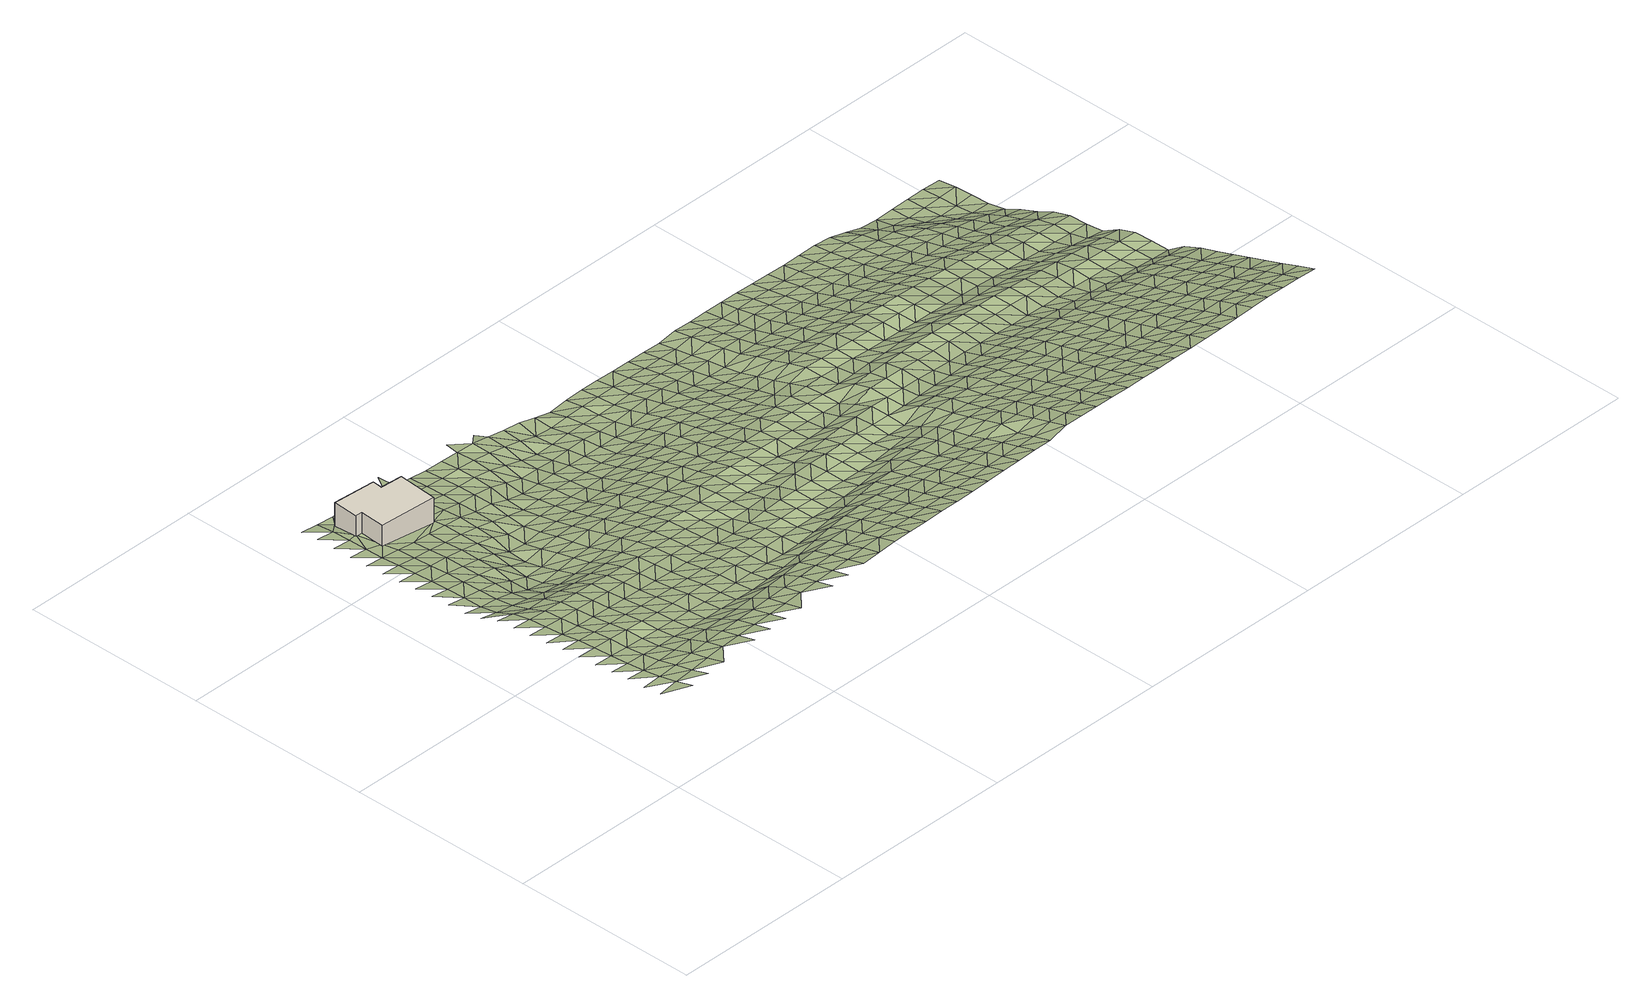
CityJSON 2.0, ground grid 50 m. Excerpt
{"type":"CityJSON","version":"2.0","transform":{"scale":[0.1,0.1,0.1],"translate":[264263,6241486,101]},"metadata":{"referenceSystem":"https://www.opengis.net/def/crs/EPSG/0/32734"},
"CityObjects":{
"building1":{"type":"Building","attributes":{"address":"28 Garrick Road Universtity Estate Cape Town","building":"house","building:levels":"1.5","footprint":{"type":"Polygon"},"plus_code":"CHX2XMX7+X8X","ground_height":112.8,"building_height":5.5,"roof_height":118.3},"geometry":[{"type":"Solid","lod":"1","boundaries":[[[[0,1,2,3]],[[1,4,5,2]],[[4,6,7,5]],[[6,8,9,7]],[[8,10,11,9]],[[10,12,13,11]],[[12,14,15,13]],[[14,0,3,15]],[[3,2,5,7,9,11,13,15]],[[14,12,10,8,6,4,1,0]]]]}]},
"terrain1":{"type":"TINRelief","geometry":[{"type":"CompositeSurface","lod":"1","boundaries":[[[16,17,18]],[[17,19,20]],[[19,21,22]],[[19,17,23]],[[21,24,25]],[[26,23,17]],[[21,19,27]],[[24,28,29]],[[23,27,19]],[[28,30,31]],[[24,21,32]],[[27,33,21]],[[24,32,28]],[[30,34,35]],[[21,33,32]],[[27,23,36]],[[37,36,23]],[[34,38,39]],[[30,28,40]],[[41,33,27]],[[28,32,42]],[[36,41,27]],[[34,30,40]],[[28,42,40]],[[38,43,44]],[[33,45,32]],[[33,41,45]],[[38,34,46]],[[36,37,47]],[[43,48,49]],[[50,42,32]],[[40,46,34]],[[36,47,41]],[[50,32,45]],[[48,51,52]],[[38,53,43]],[[46,54,38]],[[55,40,42]],[[56,42,50]],[[48,43,53]],[[45,41,57]],[[38,54,53]],[[51,58,59]],[[41,47,60]],[[40,55,46]],[[42,56,55]],[[50,45,57]],[[57,41,60]],[[51,48,61]],[[58,62,63]],[[64,54,46]],[[53,61,48]],[[50,65,56]],[[46,55,64]],[[58,51,66]],[[67,60,47]],[[62,68,69]],[[65,50,57]],[[51,61,66]],[[67,47,70]],[[53,54,71]],[[56,72,55]],[[64,73,54]],[[62,58,74]],[[68,75,76]],[[72,56,65]],[[53,71,61]],[[57,60,77]],[[66,74,58]],[[54,73,71]],[[78,60,67]],[[79,64,55]],[[68,62,80]],[[65,57,77]],[[75,81,82]],[[79,55,72]],[[77,60,78]],[[83,66,61]],[[74,80,62]],[[64,84,73]],[[61,71,83]],[[72,65,85]],[[81,86,87]],[[64,79,84]],[[75,68,88]],[[89,74,66]],[[67,90,78]],[[80,91,68]],[[85,65,77]],[[83,89,66]],[[92,90,67]],[[75,88,81]],[[79,72,93]],[[73,94,71]],[[86,95,96]],[[68,91,88]],[[73,84,97]],[[80,74,98]],[[78,99,77]],[[93,72,85]],[[94,83,71]],[[89,98,74]],[[73,97,94]],[[90,99,78]],[[79,100,84]],[[95,101,102]],[[86,81,103]],[[104,91,80]],[[85,77,105]],[[81,88,106]],[[79,93,100]],[[89,83,107]],[[98,104,80]],[[99,105,77]],[[95,86,103]],[[108,97,84]],[[81,106,103]],[[101,109,110]],[[107,83,94]],[[91,111,88]],[[85,112,93]],[[108,84,100]],[[99,90,113]],[[91,104,111]],[[105,112,85]],[[101,95,114]],[[98,89,115]],[[109,116,117]],[[107,118,89]],[[113,90,119]],[[120,106,88]],[[97,121,94]],[[93,122,100]],[[103,114,95]],[[123,97,108]],[[98,115,104]],[[105,99,124]],[[120,88,111]],[[89,118,115]],[[112,122,93]],[[121,107,94]],[[109,101,125]],[[116,126,127]],[[97,123,121]],[[124,99,113]],[[108,100,128]],[[114,129,101]],[[130,103,106]],[[131,112,105]],[[132,106,120]],[[122,128,100]],[[101,129,125]],[[116,109,133]],[[134,118,107]],[[111,104,135]],[[126,136,137]],[[104,115,138]],[[131,105,124]],[[103,130,114]],[[108,139,123]],[[125,133,109]],[[106,132,130]],[[107,121,134]],[[126,116,133]],[[120,111,135]],[[122,112,140]],[[135,104,138]],[[128,139,108]],[[118,141,115]],[[124,113,142]],[[140,112,131]],[[143,129,114]],[[118,134,141]],[[144,142,113]],[[120,145,132]],[[121,123,146]],[[126,133,147]],[[147,136,126]],[[114,130,143]],[[139,148,123]],[[133,125,149]],[[150,138,115]],[[151,128,122]],[[129,152,125]],[[145,120,135]],[[140,153,122]],[[121,146,134]],[[131,124,154]],[[150,115,141]],[[123,148,146]],[[142,155,124]],[[132,156,130]],[[139,128,151]],[[143,152,129]],[[122,153,151]],[[154,140,131]],[[156,132,145]],[[154,124,155]],[[157,136,147]],[[135,138,158]],[[134,159,141]],[[160,138,150]],[[161,143,130]],[[148,139,162]],[[142,144,163]],[[146,159,134]],[[145,135,158]],[[164,153,140]],[[161,130,156]],[[158,138,160]],[[151,162,139]],[[150,141,165]],[[142,163,155]],[[140,154,164]],[[143,166,152]],[[159,165,141]],[[156,145,167]],[[153,168,151]],[[148,169,146]],[[143,161,166]],[[162,170,148]],[[150,171,160]],[[172,157,147]],[[167,145,158]],[[153,164,168]],[[152,173,125]],[[159,146,169]],[[154,155,174]],[[165,171,150]],[[148,170,169]],[[155,163,175]],[[161,156,176]],[[162,151,177]],[[152,166,178]],[[160,179,158]],[[154,174,164]],[[176,156,167]],[[177,151,168]],[[174,155,175]],[[165,159,180]],[[171,179,160]],[[161,181,166]],[[182,170,162]],[[157,172,183]],[[169,180,159]],[[167,158,184]],[[164,185,168]],[[186,172,147]],[[161,176,181]],[[177,182,162]],[[171,165,187]],[[188,175,163]],[[173,152,178]],[[179,184,158]],[[185,164,174]],[[189,178,166]],[[165,180,187]],[[188,163,190]],[[167,191,176]],[[169,170,192]],[[168,193,177]],[[189,166,181]],[[182,194,170]],[[179,171,195]],[[184,191,167]],[[185,193,168]],[[174,175,196]],[[170,194,192]],[[187,195,171]],[[197,175,188]],[[176,198,181]],[[199,180,169]],[[200,182,177]],[[201,178,189]],[[184,179,202]],[[185,174,196]],[[191,198,176]],[[177,193,200]],[[196,175,197]],[[178,201,173]],[[187,180,199]],[[169,192,199]],[[195,202,179]],[[189,181,203]],[[194,182,204]],[[205,206,186]],[[172,207,183]],[[208,193,185]],[[198,203,181]],[[204,182,200]],[[209,195,187]],[[191,184,210]],[[197,188,211]],[[202,212,184]],[[208,185,196]],[[189,213,201]],[[199,209,187]],[[214,211,188]],[[215,206,205]],[[207,172,186]],[[191,210,198]],[[192,194,216]],[[215,186,206]],[[203,213,189]],[[184,212,210]],[[204,217,194]],[[202,195,218]],[[200,193,219]],[[197,220,196]],[[221,193,208]],[[201,222,173]],[[192,216,199]],[[1,173,223]],[[209,218,195]],[[194,217,216]],[[211,220,197]],[[215,205,1]],[[219,204,200]],[[213,222,201]],[[219,193,221]],[[224,223,173]],[[203,198,225]],[[226,212,202]],[[227,208,196]],[[198,210,228]],[[199,229,209]],[[186,215,207]],[[218,226,202]],[[220,227,196]],[[222,224,173]],[[213,203,225]],[[230,217,204]],[[198,228,225]],[[229,199,216]],[[212,231,210]],[[221,208,232]],[[233,1,223]],[[204,219,230]],[[220,211,234]],[[223,224,233]],[[212,226,231]],[[227,232,208]],[[222,213,235]],[[218,209,236]],[[237,216,217]],[[209,229,238]],[[239,234,211]],[[240,228,210]],[[219,221,241]],[[215,1,242]],[[225,235,213]],[[217,230,237]],[[218,236,226]],[[227,220,243]],[[240,210,231]],[[209,238,236]],[[232,241,221]],[[207,215,242]],[[229,216,244]],[[234,243,220]],[[1,233,242]],[[222,245,224]],[[230,219,246]],[[235,247,222]],[[244,216,237]],[[248,225,228]],[[249,228,240]],[[241,246,219]],[[224,245,233]],[[231,226,250]],[[238,229,251]],[[232,227,252]],[[253,234,239]],[[222,247,245]],[[226,236,254]],[[243,255,227]],[[225,248,235]],[[230,256,237]],[[257,207,242]],[[228,249,248]],[[251,229,244]],[[240,231,250]],[[232,252,241]],[[250,226,254]],[[246,256,230]],[[227,255,252]],[[233,258,242]],[[238,259,236]],[[243,234,260]],[[261,207,257]],[[262,247,235]],[[263,244,237]],[[258,233,245]],[[238,251,259]],[[253,260,234]],[[240,264,249]],[[235,248,262]],[[256,263,237]],[[257,242,265]],[[266,254,236]],[[246,241,267]],[[268,255,243]],[[264,240,250]],[[241,252,269]],[[251,244,270]],[[265,242,258]],[[266,236,259]],[[260,268,243]],[[245,247,271]],[[249,272,248]],[[256,246,267]],[[262,273,247]],[[263,270,244]],[[241,269,267]],[[255,274,252]],[[272,249,264]],[[258,245,271]],[[259,251,275]],[[250,254,276]],[[247,273,271]],[[277,257,265]],[[278,254,266]],[[255,268,274]],[[279,262,248]],[[263,256,280]],[[260,253,281]],[[270,275,251]],[[264,250,276]],[[282,269,252]],[[279,248,272]],[[276,254,278]],[[267,280,256]],[[265,258,283]],[[284,266,259]],[[260,281,268]],[[282,252,274]],[[253,285,281]],[[262,286,273]],[[271,283,258]],[[275,284,259]],[[272,264,287]],[[263,288,270]],[[262,279,286]],[[280,289,263]],[[277,265,290]],[[278,266,291]],[[292,267,269]],[[287,264,276]],[[293,269,282]],[[275,270,288]],[[274,268,294]],[[265,283,290]],[[284,291,266]],[[263,289,288]],[[268,281,295]],[[273,296,271]],[[279,272,297]],[[267,292,280]],[[273,286,298]],[[269,293,292]],[[276,278,299]],[[282,274,294]],[[297,272,287]],[[294,268,295]],[[271,296,283]],[[284,275,300]],[[285,301,281]],[[290,302,277]],[[273,298,296]],[[291,299,278]],[[279,303,286]],[[304,289,280]],[[288,300,275]],[[305,287,276]],[[282,306,293]],[[279,297,303]],[[280,292,304]],[[307,290,283]],[[291,284,308]],[[309,295,281]],[[299,305,276]],[[306,282,294]],[[310,298,286]],[[283,296,307]],[[284,300,308]],[[309,281,301]],[[297,287,311]],[[293,312,292]],[[288,289,313]],[[310,286,303]],[[304,314,289]],[[315,302,290]],[[299,291,316]],[[305,311,287]],[[312,293,306]],[[288,313,300]],[[294,295,317]],[[307,315,290]],[[308,316,291]],[[289,314,313]],[[318,295,309]],[[303,297,319]],[[298,320,296]],[[321,304,292]],[[322,298,310]],[[305,299,323]],[[306,294,317]],[[311,319,297]],[[321,292,312]],[[317,295,318]],[[320,307,296]],[[308,300,324]],[[325,309,301]],[[315,326,302]],[[298,322,320]],[[316,323,299]],[[327,310,303]],[[304,328,314]],[[300,313,324]],[[312,306,329]],[[319,327,303]],[[304,321,328]],[[315,307,330]],[[311,305,331]],[[332,316,308]],[[318,309,333]],[[323,334,305]],[[329,306,317]],[[322,310,335]],[[330,307,320]],[[324,332,308]],[[325,333,309]],[[311,331,319]],[[314,336,313]],[[321,312,337]],[[327,335,310]],[[305,334,331]],[[314,328,338]],[[323,316,339]],[[318,340,317]],[[337,312,329]],[[326,315,341]],[[336,324,313]],[[330,342,315]],[[314,338,336]],[[332,339,316]],[[333,340,318]],[[343,320,322]],[[321,344,328]],[[335,345,322]],[[327,319,346]],[[347,334,323]],[[348,329,317]],[[315,342,341]],[[319,331,349]],[[321,337,344]],[[343,330,320]],[[332,324,350]],[[333,325,351]],[[322,345,343]],[[339,347,323]],[[340,348,317]],[[335,327,346]],[[352,338,328]],[[319,349,346]],[[350,324,336]],[[334,353,331]],[[337,329,354]],[[352,328,344]],[[355,342,330]],[[340,333,356]],[[334,347,353]],[[348,354,329]],[[345,335,357]],[[339,332,358]],[[330,343,355]],[[350,359,332]],[[351,356,333]],[[360,349,331]],[[338,361,336]],[[344,337,362]],[[346,357,335]],[[363,338,352]],[[342,364,341]],[[339,358,347]],[[348,340,365]],[[332,359,358]],[[360,331,353]],[[354,362,337]],[[361,350,336]],[[342,355,364]],[[338,363,361]],[[356,365,340]],[[345,366,343]],[[367,352,344]],[[357,368,345]],[[369,346,349]],[[370,354,348]],[[371,372,341]],[[373,349,360]],[[362,367,344]],[[343,366,355]],[[353,347,374]],[[375,359,350]],[[351,376,356]],[[341,364,371]],[[345,368,366]],[[347,358,377]],[[370,348,365]],[[346,369,357]],[[363,352,378]],[[349,373,369]],[[350,361,375]],[[360,353,374]],[[362,354,379]],[[374,347,377]],[[367,378,352]],[[355,380,364]],[[359,381,358]],[[382,365,356]],[[379,354,370]],[[383,368,357]],[[380,355,366]],[[359,375,381]],[[356,376,382]],[[360,384,373]],[[361,363,385]],[[357,369,383]],[[378,386,363]],[[371,364,387]],[[388,377,358]],[[389,367,362]],[[384,360,374]],[[379,390,362]],[[361,385,375]],[[370,365,391]],[[387,364,380]],[[388,358,381]],[[363,386,385]],[[382,392,365]],[[373,393,369]],[[366,368,394]],[[378,367,389]],[[383,395,368]],[[362,390,389]],[[391,379,370]],[[393,373,384]],[[391,365,392]],[[380,366,394]],[[374,377,396]],[[375,397,381]],[[398,382,376]],[[399,371,387]],[[368,395,394]],[[400,377,388]],[[401,383,369]],[[386,378,402]],[[403,371,399]],[[385,397,375]],[[384,374,396]],[[404,390,379]],[[401,369,393]],[[396,377,400]],[[389,402,378]],[[387,380,405]],[[388,381,406]],[[382,407,392]],[[379,391,404]],[[383,408,395]],[[394,405,380]],[[397,406,381]],[[382,398,407]],[[393,384,409]],[[386,410,385]],[[390,411,389]],[[383,401,408]],[[402,412,386]],[[399,387,413]],[[388,414,400]],[[409,384,396]],[[390,404,411]],[[397,385,410]],[[391,392,415]],[[387,405,413]],[[386,412,410]],[[406,414,388]],[[392,407,416]],[[395,417,394]],[[401,393,418]],[[402,389,419]],[[395,408,420]],[[400,421,396]],[[391,415,404]],[[418,393,409]],[[419,389,411]],[[415,392,416]],[[394,417,405]],[[406,397,422]],[[398,423,407]],[[395,420,417]],[[424,399,413]],[[414,421,400]],[[401,425,408]],[[426,412,402]],[[410,422,397]],[[409,396,427]],[[404,428,411]],[[401,418,425]],[[419,426,402]],[[413,405,429]],[[414,406,430]],[[431,416,407]],[[421,427,396]],[[428,404,415]],[[432,420,408]],[[417,429,405]],[[406,422,430]],[[431,407,423]],[[409,433,418]],[[410,412,434]],[[411,435,419]],[[432,408,425]],[[426,436,412]],[[437,424,413]],[[421,414,438]],[[427,433,409]],[[428,435,411]],[[415,416,439]],[[429,437,413]],[[430,438,414]],[[412,436,434]],[[440,416,431]],[[420,441,417]],[[418,442,425]],[[443,422,410]],[[444,426,419]],[[445,420,432]],[[427,421,446]],[[428,415,439]],[[433,442,418]],[[419,435,444]],[[439,416,440]],[[441,429,417]],[[430,422,443]],[[431,423,447]],[[437,448,424]],[[420,445,441]],[[438,446,421]],[[410,434,443]],[[432,425,449]],[[436,426,450]],[[451,435,428]],[[442,449,425]],[[450,426,444]],[[437,429,452]],[[433,427,453]],[[454,438,430]],[[431,455,440]],[[446,456,427]],[[451,428,439]],[[432,457,445]],[[452,429,441]],[[443,454,430]],[[447,455,431]],[[433,453,442]],[[434,436,458]],[[449,457,432]],[[427,456,453]],[[450,459,436]],[[446,438,460]],[[444,435,461]],[[440,462,439]],[[463,435,451]],[[448,437,464]],[[434,458,443]],[[452,465,437]],[[454,460,438]],[[436,459,458]],[[455,462,440]],[[441,445,466]],[[461,450,444]],[[457,467,445]],[[461,435,463]],[[449,442,468]],[[469,456,446]],[[451,439,470]],[[437,465,464]],[[442,453,471]],[[466,452,441]],[[443,472,454]],[[447,473,455]],[[445,467,466]],[[460,469,446]],[[462,470,439]],[[457,449,468]],[[474,459,450]],[[442,471,468]],[[472,443,458]],[[456,475,453]],[[451,476,463]],[[450,461,474]],[[477,465,452]],[[456,469,475]],[[470,476,451]],[[467,457,478]],[[479,458,459]],[[460,454,480]],[[462,455,481]],[[452,466,477]],[[454,472,482]],[[455,473,483]],[[484,471,453]],[[463,485,461]],[[468,478,457]],[[459,474,479]],[[465,486,464]],[[460,480,469]],[[470,462,481]],[[484,453,475]],[[454,482,480]],[[476,485,463]],[[455,483,481]],[[472,458,487]],[[465,477,486]],[[466,467,488]],[[461,489,474]],[[478,490,467]],[[487,458,479]],[[491,468,471]],[[476,470,492]],[[493,471,484]],[[485,489,461]],[[466,488,477]],[[482,472,494]],[[475,469,495]],[[496,483,473]],[[467,490,488]],[[497,464,486]],[[469,480,498]],[[481,492,470]],[[468,491,478]],[[474,499,479]],[[471,493,491]],[[494,472,487]],[[484,475,495]],[[495,469,498]],[[489,499,474]],[[477,500,486]],[[482,501,480]],[[476,502,485]],[[492,503,476]],[[504,490,478]],[[487,479,505]],[[506,481,483]],[[500,477,488]],[[482,494,501]],[[483,496,507]],[[484,508,493]],[[489,485,502]],[[478,491,504]],[[499,505,479]],[[476,503,502]],[[497,486,509]],[[510,498,480]],[[481,506,492]],[[508,484,495]],[[483,507,506]],[[487,511,494]],[[509,486,500]],[[510,480,501]],[[488,490,512]],[[493,513,491]],[[499,489,514]],[[504,515,490]],[[505,511,487]],[[516,503,492]],[[513,493,508]],[[502,514,489]],[[500,488,512]],[[495,498,517]],[[494,518,501]],[[507,496,519]],[[520,497,509]],[[490,515,512]],[[521,498,510]],[[492,506,516]],[[522,504,491]],[[523,505,499]],[[511,518,494]],[[508,495,517]],[[522,491,513]],[[517,498,521]],[[499,514,523]],[[509,500,524]],[[510,501,525]],[[502,503,526]],[[507,527,506]],[[516,528,503]],[[504,529,515]],[[511,505,530]],[[512,524,500]],[[518,525,501]],[[527,507,519]],[[513,508,531]],[[504,522,529]],[[503,528,526]],[[530,505,523]],[[520,509,532]],[[510,533,521]],[[534,514,502]],[[535,516,506]],[[531,508,517]],[[509,524,532]],[[525,533,510]],[[535,506,527]],[[522,513,536]],[[537,512,515]],[[518,511,538]],[[515,529,539]],[[502,526,534]],[[530,540,511]],[[521,541,517]],[[523,514,542]],[[516,543,528]],[[536,513,531]],[[512,537,524]],[[518,538,525]],[[527,519,544]],[[532,545,520]],[[515,539,537]],[[533,541,521]],[[511,540,538]],[[516,535,543]],[[522,546,529]],[[542,530,523]],[[542,514,534]],[[531,517,547]],[[548,526,528]],[[522,536,546]],[[532,524,549]],[[535,527,550]],[[541,547,517]],[[548,528,543]],[[551,539,529]],[[552,540,530]],[[533,525,553]],[[524,537,549]],[[525,538,554]],[[544,550,527]],[[531,555,536]],[[526,556,534]],[[551,529,546]],[[530,542,552]],[[557,545,532]],[[541,533,553]],[[535,558,543]],[[547,555,531]],[[525,554,553]],[[556,526,548]],[[549,557,532]],[[535,550,558]],[[537,539,559]],[[536,560,546]],[[540,561,538]],[[534,562,542]],[[563,539,551]],[[540,552,564]],[[547,541,565]],[[555,560,536]],[[562,534,556]],[[559,549,537]],[[561,554,538]],[[548,543,566]],[[539,563,559]],[[557,567,545]],[[540,564,561]],[[553,565,541]],[[558,568,543]],[[551,546,569]],[[542,570,552]],[[571,550,544]],[[556,548,566]],[[560,569,546]],[[570,542,562]],[[566,543,568]],[[557,549,572]],[[547,573,555]],[[565,574,547]],[[544,575,571]],[[551,576,563]],[[577,553,554]],[[552,578,564]],[[579,558,550]],[[572,549,559]],[[554,561,580]],[[560,555,573]],[[562,556,581]],[[569,576,551]],[[547,574,573]],[[552,570,578]],[[553,577,565]],[[554,580,577]],[[566,581,556]],[[579,550,571]],[[567,557,582]],[[583,568,558]],[[572,584,557]],[[559,563,585]],[[569,560,586]],[[564,587,561]],[[576,588,563]],[[564,578,589]],[[590,574,565]],[[570,562,591]],[[557,584,582]],[[573,586,560]],[[581,592,562]],[[558,579,583]],[[585,572,559]],[[580,561,587]],[[593,566,568]],[[575,594,571]],[[563,588,585]],[[565,577,590]],[[564,589,587]],[[595,576,569]],[[578,570,591]],[[562,592,591]],[[566,593,581]],[[569,586,595]],[[593,568,583]],[[596,584,572]],[[573,574,597]],[[580,598,577]],[[571,599,579]],[[590,600,574]],[[588,576,601]],[[602,589,578]],[[572,585,596]],[[598,580,587]],[[599,571,594]],[[603,592,581]],[[601,576,595]],[[574,600,597]],[[602,578,591]],[[584,604,582]],[[605,586,573]],[[606,590,577]],[[579,607,583]],[[581,593,603]],[[584,596,604]],[[606,577,598]],[[607,579,599]],[[585,588,608]],[[592,609,591]],[[589,610,587]],[[601,611,588]],[[573,597,605]],[[612,589,602]],[[595,586,613]],[[590,614,600]],[[583,615,593]],[[603,609,592]],[[585,608,596]],[[598,587,610]],[[594,616,599]],[[617,582,604]],[[588,611,608]],[[590,606,614]],[[589,612,610]],[[583,607,615]],[[613,601,595]],[[618,602,591]],[[613,586,605]],[[619,597,600]],[[593,620,603]],[[609,618,591]],[[596,621,604]],[[606,598,622]],[[619,600,614]],[[615,620,593]],[[623,611,601]],[[612,602,624]],[[607,599,625]],[[621,596,608]],[[610,622,598]],[[599,616,626]],[[597,627,605]],[[628,609,603]],[[601,613,623]],[[618,624,602]],[[617,604,629]],[[606,630,614]],[[615,607,625]],[[627,597,619]],[[603,620,628]],[[599,626,625]],[[629,604,621]],[[606,622,630]],[[608,611,631]],[[605,632,613]],[[610,612,633]],[[618,609,634]],[[611,623,635]],[[624,636,612]],[[637,620,615]],[[632,605,627]],[[634,609,628]],[[608,631,621]],[[619,614,638]],[[639,626,616]],[[611,635,631]],[[640,617,629]],[[612,636,633]],[[630,641,614]],[[637,615,625]],[[613,642,623]],[[643,622,610]],[[627,619,638]],[[624,618,644]],[[642,613,632]],[[638,614,641]],[[634,645,618]],[[628,620,646]],[[626,647,625]],[[610,633,643]],[[648,620,637]],[[629,621,649]],[[623,650,635]],[[651,630,622]],[[624,644,636]],[[621,631,652]],[[618,645,644]],[[626,639,647]],[[632,627,653]],[[646,634,628]],[[623,642,650]],[[648,646,620]],[[640,629,649]],[[654,637,625]],[[621,652,649]],[[651,622,643]],[[638,653,627]],[[655,641,630]],[[654,625,647]],[[635,656,631]],[[633,636,657]],[[658,645,634]],[[635,650,659]],[[636,644,660]],[[642,632,661]],[[648,637,662]],[[653,663,632]],[[630,651,655]],[[634,646,658]],[[656,652,631]],[[664,638,641]],[[633,657,643]],[[647,639,665]],[[649,666,640]],[[635,659,656]],[[636,660,657]],[[654,662,637]],[[650,642,661]],[[645,667,644]],[[632,663,661]],[[638,664,653]],[[664,641,655]],[[645,658,667]],[[643,668,651]],[[646,648,669]],[[647,670,654]],[[662,671,648]],[[672,649,652]],[[673,659,650]],[[674,660,644]],[[652,656,675]],[[668,643,657]],[[670,647,665]],[[676,663,653]],[[646,669,658]],[[673,650,661]],[[669,648,671]],[[674,644,667]],[[649,672,666]],[[651,677,655]],[[652,675,672]],[[653,664,676]],[[662,654,678]],[[677,651,668]],[[654,670,679]],[[663,680,661]],[[659,681,656]],[[658,682,667]],[[660,683,657]],[[684,659,673]],[[685,660,674]],[[655,686,664]],[[662,678,671]],[[676,680,663]],[[669,682,658]],[[654,679,678]],[[675,656,681]],[[668,657,683]],[[670,665,687]],[[666,672,688]],[[659,684,681]],[[686,655,677]],[[660,685,683]],[[689,673,661]],[[674,667,690]],[[664,691,676]],[[680,689,661]],[[682,690,667]],[[675,692,672]],[[677,668,693]],[[669,671,694]],[[679,670,695]],[[664,686,691]],[[671,678,696]],[[684,673,697]],[[674,698,685]],[[692,675,681]],[[683,693,668]],[[695,670,687]],[[682,669,694]],[[689,697,673]],[[690,698,674]],[[694,671,696]],[[699,688,672]],[[680,676,700]],[[686,677,701]],[[679,702,678]],[[676,691,703]],[[699,672,692]],[[677,693,701]],[[679,695,702]],[[684,704,681]],[[680,700,689]],[[683,685,705]],[[690,682,706]],[[697,707,684]],[[676,703,700]],[[698,708,685]],[[691,686,709]],[[710,696,678]],[[694,706,682]],[[692,681,704]],[[695,687,711]],[[684,707,704]],[[688,699,712]],[[685,708,705]],[[709,686,701]],[[710,678,702]],[[713,693,683]],[[714,698,690]],[[697,689,715]],[[703,691,716]],[[689,700,717]],[[690,706,714]],[[699,692,718]],[[701,693,713]],[[719,694,696]],[[695,720,702]],[[683,705,713]],[[716,691,709]],[[721,696,710]],[[697,715,707]],[[708,698,722]],[[704,718,692]],[[689,717,715]],[[711,720,695]],[[703,723,700]],[[722,698,714]],[[719,696,721]],[[699,724,712]],[[725,709,701]],[[726,706,694]],[[727,710,702]],[[723,703,716]],[[699,718,724]],[[725,701,713]],[[720,727,702]],[[704,707,728]],[[717,700,729]],[[705,708,730]],[[707,715,731]],[[722,732,708]],[[694,719,726]],[[716,709,733]],[[714,706,734]],[[721,710,735]],[[729,700,723]],[[705,730,713]],[[720,711,736]],[[724,737,712]],[[707,731,728]],[[725,733,709]],[[708,732,730]],[[727,735,710]],[[738,718,704]],[[717,739,715]],[[734,722,714]],[[734,706,726]],[[721,740,719]],[[739,717,729]],[[741,723,716]],[[713,742,725]],[[743,727,720]],[[704,728,738]],[[733,744,716]],[[735,740,721]],[[745,724,718]],[[746,731,715]],[[747,732,722]],[[742,713,730]],[[720,736,743]],[[723,741,729]],[[726,719,748]],[[746,715,739]],[[741,716,744]],[[722,734,747]],[[735,727,749]],[[745,718,738]],[[740,748,719]],[[750,737,724]],[[733,725,751]],[[730,732,752]],[[725,742,753]],[[749,727,743]],[[739,729,754]],[[731,755,728]],[[734,726,756]],[[757,731,746]],[[732,747,752]],[[733,751,744]],[[724,745,750]],[[741,754,729]],[[725,753,751]],[[748,756,726]],[[728,755,738]],[[742,730,758]],[[735,759,740]],[[731,757,755]],[[749,760,735]],[[761,746,739]],[[747,734,762]],[[743,736,763]],[[758,730,752]],[[748,740,759]],[[754,761,739]],[[756,762,734]],[[735,760,759]],[[738,764,745]],[[741,744,765]],[[753,742,766]],[[763,749,743]],[[744,751,767]],[[763,736,768]],[[757,746,769]],[[747,770,752]],[[764,738,755]],[[766,742,758]],[[765,754,741]],[[756,748,771]],[[761,769,746]],[[765,744,767]],[[762,770,747]],[[745,772,750]],[[753,773,751]],[[774,760,749]],[[759,771,748]],[[775,758,752]],[[772,745,764]],[[753,766,773]],[[749,763,774]],[[757,776,755]],[[761,754,777]],[[762,756,778]],[[769,779,757]],[[770,775,752]],[[780,767,751]],[[777,754,765]],[[756,771,778]],[[764,755,776]],[[766,758,781]],[[759,760,782]],[[768,783,763]],[[757,779,776]],[[784,750,772]],[[780,751,773]],[[760,774,785]],[[770,762,786]],[[775,781,758]],[[769,761,787]],[[777,788,761]],[[778,786,762]],[[760,785,782]],[[772,764,789]],[[773,766,790]],[[765,767,791]],[[792,771,759]],[[763,793,774]],[[794,767,780]],[[769,787,779]],[[775,770,795]],[[776,789,764]],[[761,788,787]],[[781,790,766]],[[793,763,783]],[[791,777,765]],[[791,767,794]],[[786,795,770]],[[759,782,792]],[[784,772,796]],[[797,780,773]],[[798,778,771]],[[785,774,799]],[[800,781,775]],[[772,789,796]],[[790,797,773]],[[799,774,793]],[[776,779,801]],[[802,788,777]],[[778,798,786]],[[779,787,803]],[[800,775,795]],[[798,771,792]],[[794,780,804]],[[777,791,802]],[[776,801,789]],[[790,781,805]],[[782,785,806]],[[793,783,807]],[[808,784,796]],[[779,803,801]],[[797,804,780]],[[785,799,809]],[[788,810,787]],[[811,795,786]],[[805,781,800]],[[791,794,812]],[[782,806,792]],[[788,802,810]],[[786,798,811]],[[785,809,806]],[[813,796,789]],[[814,797,790]],[[799,793,815]],[[804,812,794]],[[816,803,787]],[[801,813,789]],[[790,805,814]],[[793,807,815]],[[802,791,817]],[[792,818,798]],[[800,795,819]],[[816,787,810]],[[811,820,795]],[[821,808,796]],[[804,797,822]],[[809,799,823]],[[812,817,791]],[[818,792,806]],[[819,805,800]],[[813,821,796]],[[822,797,814]],[[819,795,820]],[[815,823,799]],[[810,802,824]],[[803,825,801]],[[826,811,798]],[[827,803,816]],[[806,809,828]],[[817,824,802]],[[826,798,818]],[[825,813,801]],[[804,829,812]],[[821,830,808]],[[803,827,825]],[[822,831,804]],[[809,823,828]],[[832,816,810]],[[811,833,820]],[[814,805,834]],[[835,815,807]],[[805,819,836]],[[817,812,829]],[[818,806,837]],[[824,832,810]],[[804,831,829]],[[811,826,833]],[[821,813,838]],[[834,822,814]],[[834,805,836]],[[828,837,806]],[[835,807,839]],[[827,816,840]],[[841,823,815]],[[838,813,825]],[[824,817,842]],[[819,820,843]],[[826,818,844]],[[832,840,816]],[[820,833,845]],[[846,831,822]],[[829,842,817]],[[837,844,818]],[[815,835,841]],[[830,821,847]],[[836,819,843]],[[848,828,823]],[[838,849,821]],[[843,820,845]],[[822,834,846]],[[827,850,825]],[[832,824,851]],[[826,852,833]],[[840,853,827]],[[828,848,837]],[[821,849,847]],[[824,842,851]],[[826,844,852]],[[848,823,841]],[[850,838,825]],[[836,854,834]],[[829,831,855]],[[839,856,835]],[[827,853,850]],[[831,846,857]],[[840,832,858]],[[859,845,833]],[[854,836,843]],[[860,844,837]],[[851,858,832]],[[831,857,855]],[[859,833,852]],[[861,849,838]],[[834,862,846]],[[863,842,829]],[[835,864,841]],[[837,848,860]],[[853,840,865]],[[838,850,861]],[[862,834,854]],[[864,835,856]],[[851,842,863]],[[843,845,866]],[[844,867,852]],[[858,865,840]],[[829,855,863]],[[868,845,859]],[[849,869,847]],[[857,846,870]],[[841,871,848]],[[860,867,844]],[[854,843,866]],[[849,861,869]],[[870,846,862]],[[868,866,845]],[[871,841,864]],[[872,850,853]],[[873,858,851]],[[874,859,852]],[[865,875,853]],[[848,876,860]],[[863,873,851]],[[867,874,852]],[[850,872,861]],[[855,857,877]],[[862,854,878]],[[864,856,879]],[[880,847,869]],[[853,875,872]],[[857,870,881]],[[848,871,876]],[[865,858,882]],[[868,859,883]],[[866,878,854]],[[855,877,863]],[[873,882,858]],[[857,881,877]],[[874,883,859]],[[861,884,869]],[[870,862,885]],[[867,860,886]],[[871,864,887]],[[860,876,888]],[[889,875,865]],[[884,861,872]],[[862,878,885]],[[864,879,887]],[[863,890,873]],[[891,866,868]],[[867,886,874]],[[882,889,865]],[[883,892,868]],[[860,888,886]],[[880,869,893]],[[881,870,894]],[[876,871,895]],[[890,863,877]],[[872,875,896]],[[893,869,884]],[[885,894,870]],[[891,868,892]],[[895,871,887]],[[897,878,866]],[[875,889,896]],[[882,873,898]],[[877,881,899]],[[883,874,900]],[[888,876,901]],[[873,890,902]],[[874,886,903]],[[884,872,904]],[[887,879,905]],[[906,880,893]],[[881,894,899]],[[866,891,897]],[[901,876,895]],[[882,898,889]],[[907,885,878]],[[883,900,892]],[[873,902,898]],[[904,872,896]],[[874,903,900]],[[890,877,908]],[[888,909,886]],[[893,884,910]],[[911,895,887]],[[908,877,899]],[[907,878,897]],[[909,888,901]],[[912,894,885]],[[884,904,910]],[[905,911,887]],[[896,889,913]],[[902,890,914]],[[891,892,915]],[[903,886,916]],[[889,898,917]],[[892,900,918]],[[906,893,919]],[[899,894,912]],[[901,895,920]],[[914,890,908]],[[885,907,912]],[[916,886,909]],[[913,904,896]],[[891,915,897]],[[913,889,917]],[[910,919,893]],[[915,892,918]],[[911,920,895]],[[902,921,898]],[[903,922,900]],[[923,908,899]],[[902,914,921]],[[903,916,922]],[[910,904,924]],[[897,925,907]],[[926,909,901]],[[911,905,927]],[[919,928,906]],[[923,899,912]],[[920,929,901]],[[930,917,898]],[[931,918,900]],[[904,913,924]],[[925,897,915]],[[914,908,932]],[[909,926,916]],[[930,898,921]],[[931,900,922]],[[926,901,929]],[[933,919,910]],[[907,934,912]],[[923,932,908]],[[920,911,935]],[[924,933,910]],[[934,907,925]],[[927,936,911]],[[913,917,937]],[[921,914,938]],[[916,939,922]],[[915,918,940]],[[941,917,930]],[[942,918,931]],[[928,919,943]],[[923,912,944]],[[920,935,929]],[[932,938,914]],[[926,939,916]],[[911,936,935]],[[924,913,937]],[[925,915,940]],[[933,943,919]],[[941,937,917]],[[944,912,934]],[[940,918,942]],[[945,930,921]],[[946,931,922]],[[932,923,947]],[[938,945,921]],[[939,946,922]],[[924,948,933]],[[934,925,949]],[[926,929,950]],[[943,951,928]],[[947,923,944]],[[929,935,952]],[[941,930,953]],[[942,931,954]],[[948,924,937]],[[940,949,925]],[[950,939,926]],[[945,953,930]],[[946,954,931]],[[950,929,952]],[[938,932,955]],[[947,956,932]],[[943,933,957]],[[944,934,958]],[[933,948,959]],[[949,960,934]],[[937,941,961]],[[938,955,945]],[[962,940,942]],[[946,939,963]],[[953,964,941]],[[932,956,955]],[[954,965,942]],[[951,943,957]],[[958,947,944]],[[933,959,957]],[[934,960,958]],[[963,939,950]],[[948,937,961]],[[940,962,949]],[[961,941,964]],[[962,942,965]],[[953,945,966]],[[967,956,947]],[[954,946,968]],[[945,955,969]],[[963,970,946]],[[971,959,948]],[[972,960,949]],[[957,973,951]],[[947,958,967]],[[953,966,964]],[[954,968,965]],[[971,948,961]],[[945,969,966]],[[962,972,949]],[[946,970,968]],[[956,974,955]],[[960,975,958]],[[974,956,967]],[[976,957,959]],[[977,959,971]],[[972,975,960]],[[961,964,978]],[[969,955,979]],[[962,965,980]],[[964,966,981]],[[965,968,982]],[[967,958,983]],[[959,977,976]],[[979,955,974]],[[984,973,957]],[[971,961,978]],[[980,972,962]],[[978,964,981]],[[975,983,958]],[[980,965,982]],[[969,985,966]],[[957,976,984]],[[969,979,985]],[[971,986,977]],[[987,974,967]],[[975,972,988]],[[983,989,967]],[[990,981,966]],[[986,971,978]],[[988,972,980]],[[974,987,979]],[[990,966,985]],[[987,967,989]],[[977,991,976]],[[983,975,992]],[[991,977,986]],[[988,993,975]],[[978,981,994]],[[979,995,985]],[[996,981,990]],[[976,997,984]],[[983,992,989]],[[987,995,979]],[[975,993,992]],[[986,978,994]],[[997,976,991]],[[994,981,996]],[[998,990,985]],[[995,998,985]],[[991,986,999]],[[987,989,1000]],[[1001,984,997]],[[989,992,1002]],[[996,990,1003]],[[994,999,986]],[[1000,995,987]],[[998,1003,990]],[[1000,989,1002]],[[997,991,1004]],[[991,999,1004]],[[1005,994,996]],[[998,995,1006]],[[1003,1007,996]],[[1001,997,1008]],[[1006,995,1000]],[[994,1005,999]],[[1005,996,1007]],[[1004,1008,997]],[[1003,998,1009]],[[1006,1010,998]],[[1004,999,1011]],[[1008,1012,1001]],[[1003,1009,1007]],[[999,1005,1011]],[[998,1010,1009]],[[1013,1008,1004]],[[1011,1013,1004]],[[1005,1007,1014]],[[1007,1009,1015]],[[1012,1008,1016]],[[1014,1011,1005]],[[1013,1016,1008]],[[1014,1007,1015]],[[1013,1011,1017]],[[1016,1018,1012]],[[1017,1011,1014]],[[1016,1013,1019]],[[1017,1020,1013]],[[1016,1019,1018]],[[1013,1020,1019]],[[1018,1019,1021]]]}]}
},
"vertices":[
[252,987,97],[260,1094,97],[260,1094,173],[252,987,173],[200,1098,97],[200,1098,173],[202,1125,97],[202,1125,173],[86,1133,97],[86,1133,173],[81,1064,97],[81,1064,173],[100,1063,97],[100,1063,173],[96,997,97],[96,997,173],
[54,7,253],[54,57,238],[4,57,231],[54,107,227],[4,107,223],[54,157,219],[4,157,221],[104,57,243],[54,206,213],[4,206,216],[104,7,259],[104,107,232],[54,256,209],[4,256,211],[54,306,206],[4,306,207],[104,206,211],[104,157,220],[54,356,201],[4,356,203],[154,57,250],[154,7,264],[54,406,193],[4,406,196],[104,306,204],[154,107,239],[104,256,206],[54,456,188],[4,456,191],[154,157,222],[104,356,198],[204,57,256],[54,506,183],[4,506,186],[154,206,209],[54,556,173],[4,556,181],[104,456,185],[104,406,190],[154,306,202],[154,256,204],[204,157,224],[54,606,153],[4,606,162],[204,107,243],[104,506,180],[54,656,143],[4,656,151],[154,356,195],[204,206,208],[104,556,161],[254,57,259],[54,706,142],[4,706,150],[254,7,272],[154,456,183],[204,256,203],[154,406,188],[104,606,145],[54,756,141],[4,756,147],[254,157,226],[254,107,247],[204,306,201],[104,656,138],[54,806,138],[4,806,143],[154,506,179],[204,356,193],[254,206,206],[54,856,134],[4,856,137],[104,756,135],[154,556,162],[304,57,263],[104,706,136],[304,7,276],[254,256,201],[204,456,181],[54,906,131],[4,906,134],[204,406,186],[154,606,137],[304,107,250],[254,306,198],[54,956,126],[4,956,131],[104,856,129],[154,656,128],[304,157,228],[104,806,133],[204,506,177],[254,356,190],[54,1006,125],[4,1006,129],[154,706,129],[304,206,205],[354,57,265],[104,906,126],[204,606,128],[54,1056,124],[4,1056,129],[204,556,157],[354,7,278],[154,756,128],[254,456,179],[304,256,200],[254,406,185],[354,107,253],[96,997,121],[54,1106,123],[4,1106,129],[304,306,196],[104,956,122],[154,856,125],[354,157,229],[154,806,126],[81,1064,122],[254,506,175],[204,706,110],[54,1156,117],[4,1156,123],[204,656,110],[304,356,189],[354,206,204],[254,556,153],[404,57,268],[154,906,121],[404,7,281],[204,756,121],[304,456,178],[86,1133,112],[304,406,183],[100,1063,122],[254,606,124],[354,306,196],[154,956,117],[354,256,199],[404,157,233],[404,107,256],[204,806,119],[104,1156,112],[254,706,95],[304,506,173],[254,656,103],[204,856,119],[354,356,187],[455,57,271],[404,206,204],[304,556,153],[204,906,115],[254,756,100],[404,256,198],[354,456,176],[354,406,181],[304,606,127],[154,1156,107],[252,987,108],[455,157,237],[455,107,260],[254,806,108],[404,306,195],[204,956,113],[304,656,111],[354,506,171],[254,856,111],[404,356,187],[150,1161,107],[304,706,95],[455,206,204],[202,1125,104],[354,556,154],[505,57,275],[254,906,111],[505,7,288],[304,756,84],[404,456,175],[455,256,198],[404,406,180],[354,606,131],[505,157,243],[505,107,263],[304,806,87],[404,506,170],[455,306,194],[254,956,110],[354,656,119],[304,856,101],[455,356,187],[200,1098,104],[204,1106,104],[267,1150,97],[505,206,207],[404,556,158],[354,756,94],[555,57,279],[354,706,107],[304,906,104],[555,7,292],[254,1106,97],[455,456,174],[455,406,178],[404,606,139],[505,306,194],[555,107,267],[505,256,198],[304,956,106],[254,1006,108],[304,1006,101],[354,856,83],[404,656,122],[555,157,250],[354,806,82],[455,506,169],[505,356,188],[404,706,112],[555,206,212],[304,1056,97],[605,57,283],[354,906,94],[455,606,146],[505,406,177],[455,556,160],[605,7,297],[404,756,102],[555,256,198],[304,1106,94],[605,107,270],[505,456,172],[354,1006,93],[555,306,194],[354,956,95],[404,856,79],[404,806,88],[455,706,117],[505,506,168],[605,206,220],[655,7,301],[455,656,131],[605,157,256],[555,356,191],[304,1156,93],[354,1056,91],[505,556,162],[655,57,288],[304,1206,90],[404,906,82],[555,406,178],[455,756,103],[354,1106,89],[505,606,149],[605,306,194],[655,107,273],[605,256,197],[555,456,171],[404,1006,90],[455,806,91],[404,956,90],[655,157,260],[555,506,167],[505,706,121],[354,1156,86],[505,656,135],[455,856,81],[605,356,191],[705,57,290],[655,206,233],[404,1056,88],[555,556,164],[705,7,304],[455,906,72],[505,756,105],[605,456,170],[605,406,178],[404,1106,85],[555,606,151],[655,306,195],[655,256,199],[705,157,262],[705,107,276],[455,1006,84],[505,806,91],[455,956,75],[555,656,138],[605,506,166],[755,7,306],[404,1156,81],[505,856,82],[655,356,192],[555,706,125],[705,206,241],[455,1056,86],[605,556,164],[755,57,292],[505,906,74],[555,756,109],[705,256,205],[655,456,168],[655,406,181],[455,1106,84],[605,606,154],[755,157,263],[755,107,278],[555,806,91],[505,1006,69],[705,306,194],[505,956,65],[605,656,140],[655,506,166],[805,7,306],[455,1156,80],[555,856,80],[705,356,193],[755,206,248],[505,1056,79],[605,756,111],[655,556,163],[805,57,293],[605,706,127],[555,906,76],[705,456,169],[755,256,214],[705,406,188],[655,606,155],[805,107,280],[505,1156,78],[505,1106,81],[555,1006,56],[755,306,194],[555,956,66],[605,856,78],[655,656,142],[805,157,265],[605,806,94],[705,506,164],[855,7,309],[755,356,193],[655,706,129],[805,206,252],[555,1056,66],[855,57,294],[605,906,72],[705,606,156],[705,556,162],[655,756,114],[755,456,173],[805,256,222],[755,406,192],[555,1106,75],[855,107,280],[605,1006,55],[805,306,194],[605,956,67],[655,856,79],[855,157,265],[555,1156,76],[513,1196,75],[655,806,97],[705,706,132],[755,506,162],[905,7,309],[705,656,144],[805,356,192],[855,206,253],[605,1056,53],[755,556,161],[905,57,294],[655,906,69],[705,756,118],[805,456,178],[805,406,191],[605,1106,66],[755,606,158],[855,306,197],[855,256,230],[905,157,266],[905,107,281],[705,806,102],[655,1006,52],[655,956,63],[755,706,134],[805,506,160],[955,7,309],[605,1156,68],[755,656,145],[705,856,83],[855,356,192],[593,1189,62],[905,206,253],[655,1056,44],[805,556,159],[955,57,295],[705,906,69],[755,756,121],[855,456,186],[905,256,237],[855,406,191],[655,1106,55],[805,606,157],[955,157,267],[955,107,281],[705,1006,55],[755,806,107],[905,306,203],[705,956,62],[805,656,145],[855,506,162],[1005,7,312],[655,1156,60],[755,856,89],[905,356,190],[805,706,134],[955,206,253],[705,1056,45],[855,556,158],[1005,57,297],[755,906,69],[805,756,123],[905,456,188],[955,256,240],[905,406,191],[705,1106,42],[855,606,156],[1005,157,269],[1005,107,283],[755,1006,57],[805,806,110],[905,506,165],[955,306,211],[755,956,61],[855,656,146],[1055,7,314],[705,1156,54],[805,856,93],[955,356,190],[1005,206,254],[755,1056,48],[855,756,122],[905,556,156],[1055,57,300],[855,706,134],[805,906,73],[955,456,188],[955,406,190],[905,606,155],[1005,306,218],[1055,107,285],[1005,256,243],[755,1156,41],[755,1106,38],[805,1006,53],[805,956,61],[855,856,98],[905,656,148],[1055,157,271],[855,806,111],[955,506,171],[1105,7,316],[1005,356,191],[905,706,133],[1055,206,255],[805,1056,48],[855,906,82],[1005,406,189],[955,606,153],[1105,107,287],[955,556,153],[1105,57,301],[905,756,122],[1055,256,245],[805,1106,43],[1005,456,189],[855,1006,52],[1055,306,226],[855,956,65],[905,856,100],[1105,157,272],[905,806,111],[1005,506,177],[955,706,133],[1155,7,318],[805,1156,30],[955,656,149],[1055,356,197],[855,1056,47],[1005,556,153],[1105,256,246],[1105,206,255],[905,906,88],[1055,406,188],[1155,107,288],[1155,57,303],[955,756,121],[855,1106,45],[1005,606,151],[1055,456,189],[905,1006,58],[955,806,110],[1105,306,230],[905,956,73],[1155,157,273],[1005,706,135],[1055,506,182],[1205,7,318],[855,1156,36],[1005,656,149],[955,856,99],[1105,356,204],[905,1056,48],[1055,556,155],[1155,256,245],[1205,57,303],[1155,206,257],[955,906,88],[1105,406,186],[1005,756,120],[905,1106,45],[1055,606,149],[1155,306,231],[1205,107,288],[1005,806,108],[955,1006,63],[1105,506,185],[955,956,76],[1105,456,188],[1055,656,148],[1155,356,208],[1205,157,288],[1255,7,332],[905,1156,39],[1005,856,98],[1055,706,138],[1205,206,273],[955,1056,51],[1255,57,317],[1005,906,87],[1155,406,185],[1105,606,147],[1105,556,161],[1055,756,120],[1205,256,257],[955,1106,45],[1255,107,303],[1005,1006,64],[1055,806,108],[1155,506,187],[1205,306,244],[1005,956,77],[1155,456,187],[1105,656,147],[1255,206,273],[955,1156,39],[1255,157,287],[1055,856,95],[1205,356,232],[1305,57,316],[1005,1056,53],[1105,756,120],[1105,706,141],[1305,7,332],[1055,906,83],[1155,606,146],[1205,406,213],[1305,107,302],[1155,556,168],[1255,256,257],[1005,1156,36],[1305,157,287],[1005,1106,44],[1055,1006,61],[1105,806,107],[1205,506,186],[1055,956,71],[1205,456,187],[1155,656,145],[1255,356,232],[1255,306,243],[1305,206,272],[1355,7,332],[1105,856,91],[1055,1056,53],[1155,756,125],[1205,556,187],[1355,57,316],[1155,706,142],[1105,906,79],[1255,406,214],[1305,256,257],[1055,1106,44],[1155,806,108],[1205,606,173],[1355,107,301],[1105,1006,61],[1305,306,242],[1255,506,184],[1105,956,70],[1255,456,189],[1155,856,94],[1205,656,147],[1355,157,286],[1405,7,332],[1055,1156,36],[1305,356,232],[1205,706,143],[1355,206,271],[1105,1056,53],[1255,556,186],[1155,906,79],[1305,406,214],[1405,107,301],[1405,57,316],[1205,756,142],[1355,256,257],[1105,1106,44],[1255,606,176],[1155,1006,61],[1205,806,128],[1305,506,183],[1355,306,242],[1155,956,69],[1305,456,191],[1405,157,286],[1255,706,141],[1455,7,331],[1105,1156,36],[1255,656,149],[1205,856,112],[1305,556,186],[1355,406,214],[1355,356,232],[1405,256,256],[1455,57,316],[1405,206,271],[1155,1106,43],[1205,906,97],[1305,606,178],[1155,1056,52],[1255,756,141],[1455,107,301],[1305,656,152],[1205,1006,70],[1355,506,181],[1405,306,241],[1205,956,80],[1355,456,192],[1255,856,111],[1455,157,286],[1255,806,130],[1305,706,139],[1505,7,332],[1155,1156,35],[1405,356,231],[1355,556,185],[1455,256,257],[1505,57,316],[1455,206,271],[1205,1106,51],[1255,906,97],[1405,406,215],[1205,1056,61],[1305,756,139],[1355,606,180],[1505,157,287],[1505,107,301],[1305,806,131],[1255,1006,69],[1455,306,243],[1405,506,179],[1255,956,81],[1405,456,194],[1355,656,154],[1555,7,332],[1205,1156,42],[1305,856,110],[1455,356,230],[1355,706,137],[1255,1056,59],[1405,556,183],[1505,256,258],[1555,57,317],[1505,206,272],[1305,906,97],[1455,406,214],[1255,1106,50],[1355,806,132],[1405,606,181],[1555,107,302],[1355,756,138],[1305,1006,68],[1455,506,178],[1505,306,243],[1305,956,81],[1455,456,194],[1405,656,157],[1555,157,287],[1605,7,333],[1255,1156,41],[1455,556,182],[1505,356,230],[1355,906,97],[1405,706,136],[1355,856,110],[1305,1056,58],[1555,256,257],[1605,57,317],[1555,206,272],[1505,406,214],[1405,756,136],[1305,1106,49],[1455,606,180],[1555,306,243],[1605,107,302],[1355,1006,67],[1405,806,132],[1505,506,177],[1355,956,82],[1505,456,195],[1455,656,157],[1555,356,230],[1605,157,287],[1655,7,333],[1305,1156,41],[1355,1056,58],[1405,856,111],[1605,206,272],[1455,756,134],[1505,556,181],[1655,57,317],[1455,706,135],[1355,1106,49],[1405,906,97],[1555,406,215],[1605,256,258],[1655,107,302],[1355,1156,41],[1505,656,157],[1555,456,194],[1505,606,179],[1455,806,131],[1405,1006,66],[1605,306,243],[1405,956,82],[1555,506,176],[1655,206,272],[1655,157,286],[1455,856,111],[1605,356,230],[1705,57,319],[1405,1056,58],[1505,756,132],[1555,556,180],[1505,706,133],[1705,7,334],[1455,906,96],[1605,406,214],[1655,256,258],[1405,1106,49],[1555,606,178],[1705,107,303],[1605,456,193],[1455,1006,65],[1505,806,130],[1655,306,245],[1455,956,81],[1555,656,155],[1605,506,174],[1705,206,273],[1755,7,335],[1405,1156,41],[1705,157,288],[1655,356,231],[1505,906,95],[1505,856,112],[1455,1056,57],[1605,556,178],[1555,756,131],[1705,256,259],[1755,57,320],[1555,706,132],[1655,406,215],[1455,1106,48],[1605,606,177],[1705,306,245],[1755,107,304],[1655,456,191],[1505,1006,64],[1555,806,129],[1505,956,80],[1605,656,154],[1655,506,173],[1755,206,273],[1805,7,338],[1455,1156,40],[1755,157,288],[1555,856,111],[1705,356,231],[1605,706,131],[1505,1056,56],[1655,556,177],[1805,57,322],[1555,906,94],[1605,756,129],[1755,256,260],[1705,456,188],[1705,406,215],[1505,1106,47],[1655,606,176],[1805,107,306],[1605,806,127],[1555,1006,63],[1755,306,244],[1555,956,80],[1805,157,288],[1655,706,129],[1505,1156,39],[1655,656,153],[1605,856,111],[1755,356,230],[1705,556,176],[1855,57,324],[1705,506,172],[1805,206,273],[1555,1056,55],[1855,7,340],[1605,906,92],[1855,107,307],[1655,756,127],[1755,456,186],[1805,256,259],[1755,406,214],[1705,606,174],[1555,1156,38],[1855,157,290],[1555,1106,46],[1605,1006,63],[1655,806,124],[1805,306,244],[1605,956,78],[1755,506,172],[1705,706,127],[1905,7,342],[1705,656,151],[1655,856,108],[1805,356,229],[1855,206,275],[1605,1056,54],[1755,556,175],[1705,756,125],[1905,57,325],[1655,906,90],[1805,456,183],[1855,256,259],[1805,406,213],[1605,1106,46],[1755,606,171],[1905,107,309],[1655,1006,62],[1705,806,123],[1855,306,244],[1655,956,75],[1905,157,292],[1755,706,125],[1805,506,171],[1955,7,342],[1605,1156,38],[1755,656,147],[1705,856,106],[1855,356,229],[1655,1056,54],[1805,556,174],[1905,256,259],[1955,57,326],[1905,206,276],[1705,906,88],[1755,756,123],[1855,456,179],[1855,406,211],[1655,1106,46],[1805,606,168],[1955,107,310],[1705,956,73],[1855,506,170],[1755,856,104],[1805,656,144],[1905,356,228],[1955,157,292],[1755,806,121],[1905,306,244],[1705,1006,61],[2005,7,342],[1655,1156,39],[1855,556,172],[1805,706,122],[1955,206,276],[1705,1056,53],[2005,57,326],[1855,606,165],[1755,956,71],[1805,756,122],[1905,456,175],[1955,256,259],[1755,906,85],[1905,406,209],[1705,1106,45],[2005,107,309],[1805,806,118],[1955,306,242],[1855,656,140],[1755,1006,60],[1905,506,169],[2005,206,274],[2056,7,340],[1705,1156,35],[2005,157,291],[1805,856,99],[1955,356,227],[1855,706,120],[1755,1056,51],[1905,556,170],[2056,107,305],[2056,57,323],[1805,956,70],[1855,756,120],[2005,256,257],[1955,456,172],[1805,906,83],[1955,406,206],[1755,1106,41],[1905,606,161],[1855,806,115],[2005,306,240],[1905,656,136],[1805,1006,59],[1955,506,168],[2056,206,271],[1755,1156,22],[2056,157,288],[1855,856,93],[2005,356,225],[1905,756,117],[1905,706,117],[1805,1106,28],[1955,606,157],[1805,1056,48],[1955,556,169],[1855,956,67],[2005,456,169],[2056,256,255],[1855,906,78],[2005,406,204],[1905,856,88],[1955,656,130],[2056,356,222],[1905,806,111],[2056,306,238],[1855,1006,56],[2005,506,167],[1805,1156,8],[1955,706,116],[2005,556,167],[1855,1106,14],[1855,1056,36],[1905,956,60],[1955,756,116],[2056,456,166],[1905,906,73],[2056,406,201],[2005,606,152],[1855,1156,4],[1955,806,109],[1905,1006,43],[2005,706,114],[2056,506,166],[2005,656,125],[1955,856,84],[1905,1056,21],[2056,606,147],[2056,556,165],[1955,956,52],[2005,756,113],[1955,906,68],[1905,1106,8],[2005,806,102],[1955,1006,29],[2056,706,113],[1905,1156,6],[2056,656,119],[2005,856,78],[1955,1056,13],[2005,956,40],[2056,756,111],[2005,906,61],[1955,1106,10],[2056,856,72],[2056,806,95],[2005,1006,20],[1955,1156,8],[2005,1056,14],[2056,956,29],[2056,906,52],[2005,1106,12],[2056,1006,18],[2005,1156,9],[2056,1106,14],[2056,1056,17],[2056,1156,6]
]}
